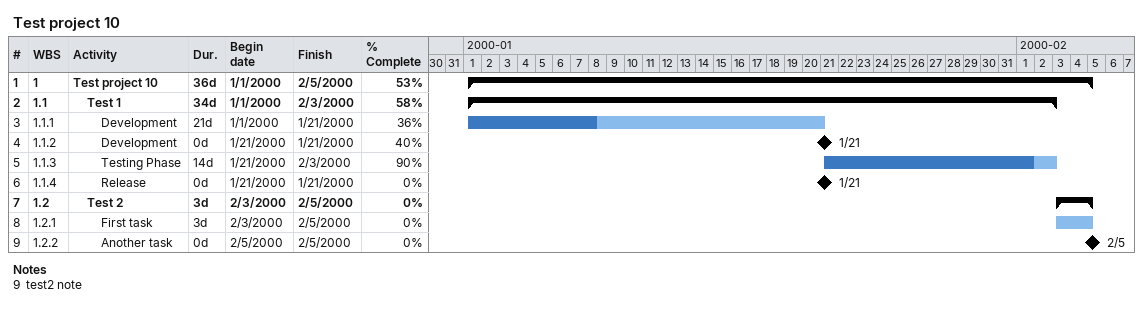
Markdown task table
Test project 10

| ID | WBS | Task | Duration | Start | Finish | % complete |
|---|---|---|---|---|---|---|
| 1 | 1 | **Test project 10** | 36d | 2000-01-01 | 2000-02-05 | 53 |
| 2 | 1.1 | **Test 1** | 34d | 2000-01-01 | 2000-02-03 | 58 |
| 3 | 1.1.1 | Development | 21d | 2000-01-01 | 2000-01-21 | 36 |
| 4 | 1.1.2 | Development | 0d | 2000-01-21 | 2000-01-21 | 40 |
| 5 | 1.1.3 | Testing Phase | 14d | 2000-01-21 | 2000-02-03 | 90 |
| 6 | 1.1.4 | Release | 0d | 2000-01-21 | 2000-01-21 | 0 |
| 7 | 1.2 | **Test 2** | 3d | 2000-02-03 | 2000-02-05 | 0 |
| 8 | 1.2.1 | First task | 3d | 2000-02-03 | 2000-02-05 | 0 |
| 9 | 1.2.2 | Another task | 0d | 2000-02-05 | 2000-02-05 | 0 |

Notes
- 9: test2 note
